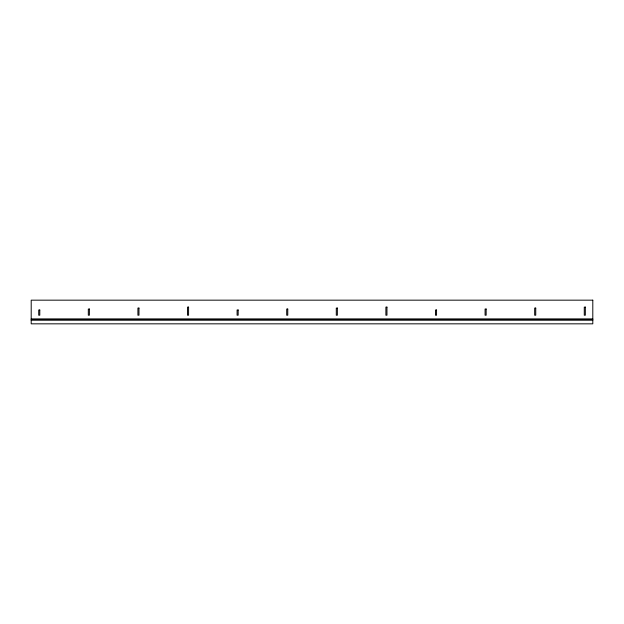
<?xml version="1.0" encoding="UTF-8"?>
<svg xmlns="http://www.w3.org/2000/svg" width="624" height="624" viewBox="0 0 624 624"><rect width="100%" height="100%" fill="white"/><g stroke="black" fill="none" stroke-linecap="round" stroke-linejoin="round"><path stroke-width="0.94" d="M31.2 318.942L592.8 318.942M31.2 319.418L592.8 319.418M31.2 320.221L592.8 320.221M592.8 300.167L31.2 300.167L31.2 323.833L592.8 323.833L592.8 300.167M188.573 307.109L187.504 307.109L187.504 315.206L188.573 315.206L188.573 307.109M386.958 307.109L385.889 307.109L385.889 315.206L386.958 315.206L386.958 307.109M585.335 307.109L584.275 307.109L584.275 315.206L585.335 315.206L585.335 307.109M138.973 308.069L137.912 308.069L137.912 315.206L138.973 315.206L138.973 308.069M337.358 308.069L336.289 308.069L336.289 315.206L337.358 315.206L337.358 308.069M535.743 308.069L534.674 308.069L534.674 315.206L535.743 315.206L535.743 308.069M89.38 309.028L88.312 309.028L88.312 315.206L89.38 315.206L89.38 309.028M287.765 309.028L286.697 309.028L286.697 315.206L287.765 315.206L287.765 309.028M486.151 309.028L485.082 309.028L485.082 315.206L486.151 315.206L486.151 309.028M39.788 309.995L38.719 309.995L38.719 315.206L39.788 315.206L39.788 309.995M238.165 309.995L237.097 309.995L237.097 315.206L238.165 315.206L238.165 309.995M436.55 309.995L435.482 309.995L435.482 315.206L436.55 315.206L436.55 309.995"/></g></svg>
